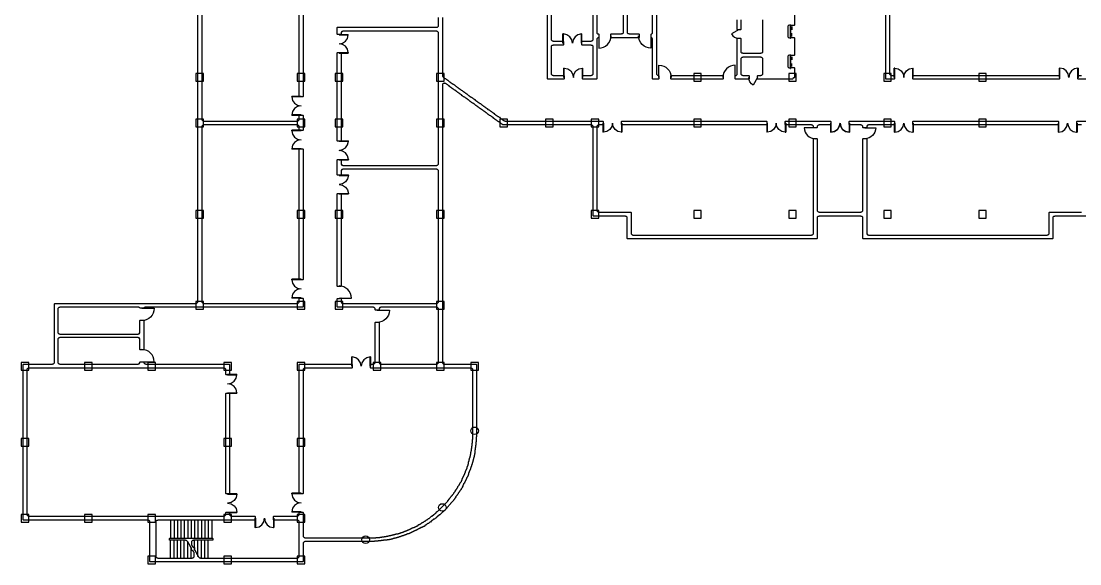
# Model space of a CAD drawing. Header units: metres. Extents: x 17250 to 146550, y 15000 to 99000.
# Drawn here: x 17250 to 100833, y 15000 to 57841 of the extents above; entities that cross this region are included whole.
import ezdxf

# ---------------------------------------------------------------- set-up
doc = ezdxf.new("R2010")
doc.units = ezdxf.units.M
for name, color, linetype in [('COL', 5, 'Continuous'), ('DOOR', 30, 'Continuous'), ('STAIR', 7, 'Continuous'), ('WALL', 8, 'Continuous')]:
    doc.layers.add(name, color=color, linetype=linetype)

msp = doc.modelspace()

# ---------------------------------------------------------------- linework, layer by layer
at = {"layer": 'COL'}
for points in [[(31050, 53100), (31650, 53100), (31650, 53700), (31050, 53700), (31050, 53100)], [(39050, 53100), (39650, 53100), (39650, 53700), (39050, 53700), (39050, 53100)], [(42050, 53100), (42650, 53100), (42650, 53700), (42050, 53700), (42050, 53100)], [(50050, 53100), (50650, 53100), (50650, 53700), (50050, 53700), (50050, 53100)], [(70350, 53100), (70950, 53100), (70950, 53700), (70350, 53700), (70350, 53100)], [(77850, 53100), (78450, 53100), (78450, 53700), (77850, 53700), (77850, 53100)], [(85950, 53100), (85950, 53700), (85350, 53700), (85350, 53100), (85950, 53100)], [(93450, 53100), (93450, 53700), (92850, 53700), (92850, 53100), (93450, 53100)], [(31050, 49500), (31650, 49500), (31650, 50100), (31050, 50100), (31050, 49500)], [(39050, 49500), (39650, 49500), (39650, 50100), (39050, 50100), (39050, 49500)], [(42050, 49500), (42650, 49500), (42650, 50100), (42050, 50100), (42050, 49500)], [(50050, 49500), (50650, 49500), (50650, 50100), (50050, 50100), (50050, 49500)], [(55050, 49500), (55650, 49500), (55650, 50100), (55050, 50100), (55050, 49500)], [(58650, 49502), (59250, 49502), (59250, 50102), (58650, 50102), (58650, 49502)], [(62250, 49500), (62850, 49500), (62850, 50100), (62250, 50100), (62250, 49500)], [(70350, 49500), (70950, 49500), (70950, 50100), (70350, 50100), (70350, 49500)], [(77850, 49500), (78450, 49500), (78450, 50100), (77850, 50100), (77850, 49500)], [(85950, 49500), (85950, 50100), (85350, 50100), (85350, 49500), (85950, 49500)], [(93450, 49500), (93450, 50100), (92850, 50100), (92850, 49500), (93450, 49500)], [(31050, 42300), (31650, 42300), (31650, 42900), (31050, 42900), (31050, 42300)], [(39050, 42300), (39650, 42300), (39650, 42900), (39050, 42900), (39050, 42300)], [(42050, 42300), (42650, 42300), (42650, 42900), (42050, 42900), (42050, 42300)], [(50050, 42300), (50650, 42300), (50650, 42900), (50050, 42900), (50050, 42300)], [(62250, 42300), (62850, 42300), (62850, 42900), (62250, 42900), (62250, 42300)], [(70350, 42300), (70950, 42300), (70950, 42900), (70350, 42900), (70350, 42300)], [(77850, 42300), (78450, 42300), (78450, 42900), (77850, 42900), (77850, 42300)], [(85950, 42300), (85950, 42900), (85350, 42900), (85350, 42300), (85950, 42300)], [(93450, 42300), (93450, 42900), (92850, 42900), (92850, 42300), (93450, 42300)], [(31050, 35100), (31650, 35100), (31650, 35700), (31050, 35700), (31050, 35100)], [(39050, 35100), (39650, 35100), (39650, 35700), (39050, 35700), (39050, 35100)], [(42050, 35100), (42650, 35100), (42650, 35700), (42050, 35700), (42050, 35100)], [(50050, 35100), (50650, 35100), (50650, 35700), (50050, 35700), (50050, 35100)], [(17250, 30300), (17850, 30300), (17850, 30900), (17250, 30900), (17250, 30300)], [(22250, 30300), (22850, 30300), (22850, 30900), (22250, 30900), (22250, 30300)], [(27250, 30300), (27850, 30300), (27850, 30900), (27250, 30900), (27250, 30300)], [(33250, 30300), (33850, 30300), (33850, 30900), (33250, 30900), (33250, 30300)], [(39050, 30300), (39650, 30300), (39650, 30900), (39050, 30900), (39050, 30300)], [(45050, 30300), (45650, 30300), (45650, 30900), (45050, 30900), (45050, 30300)], [(50050, 30300), (50650, 30300), (50650, 30900), (50050, 30900), (50050, 30300)], [(52750, 30300), (53350, 30300), (53350, 30900), (52750, 30900), (52750, 30300)], [(53350, 25500), (53326, 25383), (53262, 25288), (53167, 25224), (53050, 25200), (52933, 25224), (52838, 25288), (52774, 25383), (52750, 25500), (52774, 25617), (52838, 25712), (52933, 25776), (53050, 25800), (53167, 25776), (53262, 25712), (53326, 25617), (53350, 25500)], [(17250, 24300), (17850, 24300), (17850, 24900), (17250, 24900), (17250, 24300)], [(33250, 24300), (33850, 24300), (33850, 24900), (33250, 24900), (33250, 24300)], [(39050, 24300), (39650, 24300), (39650, 24900), (39050, 24900), (39050, 24300)], [(50801, 19449), (50778, 19332), (50713, 19237), (50618, 19172), (50501, 19149), (50385, 19172), (50289, 19237), (50225, 19332), (50201, 19449), (50225, 19565), (50289, 19661), (50385, 19725), (50501, 19749), (50618, 19725), (50713, 19661), (50778, 19565), (50801, 19449)], [(17250, 18300), (17850, 18300), (17850, 18900), (17250, 18900), (17250, 18300)], [(22250, 18300), (22850, 18300), (22850, 18900), (22250, 18900), (22250, 18300)], [(27250, 18300), (27850, 18300), (27850, 18900), (27250, 18900), (27250, 18300)], [(33250, 18300), (33850, 18300), (33850, 18900), (33250, 18900), (33250, 18300)], [(39050, 18300), (39650, 18300), (39650, 18900), (39050, 18900), (39050, 18300)], [(44750, 16900), (44726, 16783), (44662, 16688), (44567, 16624), (44450, 16600), (44333, 16624), (44238, 16688), (44174, 16783), (44150, 16900), (44174, 17017), (44238, 17112), (44333, 17176), (44450, 17200), (44567, 17176), (44662, 17112), (44726, 17017), (44750, 16900)], [(27250, 15000), (27850, 15000), (27850, 15600), (27250, 15600), (27250, 15000)], [(33250, 15000), (33850, 15000), (33850, 15600), (33250, 15600), (33250, 15000)], [(39050, 15000), (39650, 15000), (39650, 15600), (39050, 15600), (39050, 15000)]]:
    msp.add_lwpolyline(points, close=True, dxfattribs=at)
at = {"layer": 'DOOR'}
for points in [[(73930, 57187), (73324, 56837)], [(73324, 56837), (73436, 56690), (73580, 56580), (73747, 56511), (73930, 56487)], [(77992, 57556), (78027, 57556)], [(77992, 57022), (77992, 57556)], [(78027, 57022), (77992, 57022)], [(77992, 56489), (77992, 57022)], [(78027, 57022), (78027, 57556)], [(78027, 56489), (78027, 57022)], [(78085, 57408), (78085, 57162)], [(78085, 57408), (78099, 57322)], [(78099, 57322), (78085, 57322)], [(78085, 56637), (78085, 56883)], [(42350, 56796), (43068, 56796)], [(42350, 56796), (42350, 56759)], [(42350, 56759), (43068, 56759)], [(42350, 56060), (42625, 56114), (42851, 56263), (43006, 56486), (43068, 56759)], [(43068, 55360), (43006, 55633), (42851, 55856), (42625, 56005), (42350, 56060)], [(43068, 56759), (43068, 56796)], [(60024, 56100), (60024, 56831)], [(60062, 56831), (60024, 56831)], [(60024, 56100), (60062, 56100)], [(60062, 56100), (60062, 56831)], [(60774, 56100), (60719, 56380), (60567, 56610), (60340, 56768), (60062, 56831)], [(61487, 56831), (61208, 56768), (60982, 56610), (60830, 56380), (60774, 56100)], [(61487, 56100), (61487, 56831)], [(61487, 56831), (61524, 56831)], [(61524, 56100), (61487, 56100)], [(61524, 56100), (61524, 56831)], [(62855, 56686), (62855, 55716)], [(62855, 55716), (63050, 55735), (63232, 55792), (63397, 55881), (63540, 56000), (63659, 56143), (63748, 56308), (63805, 56490), (63825, 56686)], [(66971, 55716), (66775, 55735), (66593, 55792), (66428, 55881), (66285, 56000), (66166, 56143), (66077, 56308), (66020, 56490), (66001, 56686)], [(66971, 56686), (66971, 55716)], [(77992, 56489), (78027, 56489)], [(78099, 56723), (78085, 56723)], [(78085, 56637), (78099, 56723)], [(42350, 55360), (43068, 55360)], [(42350, 55323), (42350, 55360)], [(42350, 55323), (43068, 55323)], [(43068, 55360), (43068, 55323)], [(77992, 55178), (78027, 55178)], [(77992, 54645), (77992, 55178)], [(78027, 54645), (78027, 55178)], [(67600, 53400), (67600, 54370)], [(67600, 54370), (67795, 54350), (67977, 54294), (68142, 54204), (68286, 54086), (68404, 53942), (68494, 53778), (68550, 53595), (68570, 53400)], [(73629, 54370), (73433, 54350), (73251, 54294), (73086, 54204), (72943, 54086), (72824, 53942), (72735, 53778), (72678, 53595), (72659, 53400)], [(73629, 53400), (73629, 54370)], [(78027, 54645), (77992, 54645)], [(77992, 54112), (77992, 54645)], [(78027, 54112), (78027, 54645)], [(78085, 55030), (78085, 54785)], [(78085, 55030), (78099, 54945)], [(78099, 54945), (78085, 54945)], [(78085, 54260), (78085, 54506)], [(78099, 54345), (78085, 54345)], [(78085, 54260), (78099, 54345)], [(60096, 53400), (60096, 54131)], [(60133, 54131), (60096, 54131)], [(60133, 54131), (60412, 54068), (60638, 53910), (60790, 53680), (60846, 53400)], [(60133, 53400), (60133, 54131)], [(60846, 53400), (60901, 53680), (61053, 53910), (61280, 54068), (61558, 54131)], [(61558, 53400), (61558, 54131)], [(61558, 54131), (61596, 54131)], [(61596, 53400), (61596, 54131)], [(77992, 54112), (78027, 54112)], [(86184, 53400), (86184, 54131)], [(86221, 54131), (86184, 54131)], [(86221, 54131), (86500, 54068), (86726, 53910), (86878, 53680), (86934, 53400)], [(86221, 53400), (86221, 54131)], [(86934, 53400), (86989, 53680), (87141, 53910), (87368, 54068), (87646, 54131)], [(87646, 53400), (87646, 54131)], [(87646, 54131), (87684, 54131)], [(87684, 53400), (87684, 54131)], [(99216, 53400), (99216, 54131)], [(99254, 54131), (99216, 54131)], [(99254, 53400), (99254, 54131)], [(99966, 53400), (99911, 53680), (99759, 53910), (99532, 54068), (99254, 54131)], [(100679, 54131), (100400, 54068), (100174, 53910), (100022, 53680), (99966, 53400)], [(100679, 53400), (100679, 54131)], [(100679, 54131), (100716, 54131)], [(100716, 53400), (100716, 54131)], [(60096, 53400), (60133, 53400)], [(61596, 53400), (61558, 53400)], [(75045, 52794), (74899, 52906), (74789, 53050), (74719, 53217), (74695, 53400)], [(75395, 53400), (75045, 52794)], [(86184, 53400), (86221, 53400)], [(87684, 53400), (87646, 53400)], [(99216, 53400), (99254, 53400)], [(100716, 53400), (100679, 53400)], [(39350, 51902), (38619, 51902)], [(38619, 51864), (38619, 51902)], [(38619, 51864), (38682, 51586), (38840, 51359), (39070, 51207), (39350, 51152)], [(39350, 51864), (38619, 51864)], [(39350, 51902), (39350, 51864)], [(39350, 51152), (39070, 51096), (38840, 50944), (38682, 50718), (38619, 50439)], [(39350, 50439), (38619, 50439)], [(38619, 50439), (38619, 50402)], [(39350, 50402), (38619, 50402)], [(39350, 50402), (39350, 50439)], [(63180, 49800), (63180, 49069)], [(63180, 49800), (63218, 49800)], [(63218, 49800), (63218, 49069)], [(63930, 49800), (63874, 49520), (63722, 49290), (63496, 49132), (63218, 49069)], [(64643, 49069), (64364, 49132), (64138, 49290), (63986, 49520), (63930, 49800)], [(64643, 49800), (64643, 49069)], [(64680, 49800), (64643, 49800)], [(64680, 49800), (64680, 49069)], [(76116, 49800), (76116, 49069)], [(76116, 49800), (76154, 49800)], [(76154, 49800), (76154, 49069)], [(76866, 49800), (76811, 49520), (76659, 49290), (76432, 49132), (76154, 49069)], [(77579, 49069), (77300, 49132), (77074, 49290), (76922, 49520), (76866, 49800)], [(77579, 49800), (77579, 49069)], [(77616, 49800), (77579, 49800)], [(77616, 49800), (77616, 49069)], [(79950, 49430), (79077, 49430)], [(79077, 49430), (79095, 49254), (79146, 49090), (79226, 48942), (79333, 48813), (79462, 48706), (79610, 48626), (79774, 48575), (79950, 48557)], [(81150, 49800), (81150, 49069)], [(81150, 49800), (81187, 49800)], [(81150, 49800), (81150, 49069)], [(81150, 49800), (81187, 49800)], [(81150, 49800), (81150, 49069)], [(81150, 49800), (81187, 49800)], [(81150, 49800), (81150, 49069)], [(81150, 49800), (81187, 49800)], [(81187, 49069), (81466, 49132), (81692, 49290), (81844, 49520), (81900, 49800)], [(81187, 49800), (81187, 49069)], [(81187, 49800), (81187, 49069)], [(81900, 49800), (81844, 49520), (81692, 49290), (81466, 49132), (81187, 49069)], [(81187, 49800), (81187, 49069)], [(81900, 49800), (81844, 49520), (81692, 49290), (81466, 49132), (81187, 49069)], [(81187, 49069), (81466, 49132), (81692, 49290), (81844, 49520), (81900, 49800)], [(81187, 49800), (81187, 49069)], [(81900, 49800), (81956, 49520), (82108, 49290), (82334, 49132), (82612, 49069)], [(82612, 49069), (82334, 49132), (82108, 49290), (81956, 49520), (81900, 49800)], [(82612, 49069), (82334, 49132), (82108, 49290), (81956, 49520), (81900, 49800)], [(81900, 49800), (81956, 49520), (82108, 49290), (82334, 49132), (82612, 49069)], [(82612, 49800), (82612, 49069)], [(82650, 49800), (82612, 49800)], [(82612, 49800), (82612, 49069)], [(82650, 49800), (82612, 49800)], [(82612, 49800), (82612, 49069)], [(82650, 49800), (82612, 49800)], [(82612, 49800), (82612, 49069)], [(82650, 49800), (82612, 49800)], [(82650, 49800), (82650, 49069)], [(82650, 49800), (82650, 49069)], [(82650, 49800), (82650, 49069)], [(82650, 49800), (82650, 49069)], [(83850, 49430), (84723, 49430)], [(84723, 49430), (84705, 49254), (84654, 49090), (84574, 48942), (84467, 48813), (84338, 48706), (84190, 48626), (84026, 48575), (83850, 48557)], [(86184, 49800), (86184, 49069)], [(86184, 49800), (86221, 49800)], [(86221, 49069), (86500, 49132), (86726, 49290), (86878, 49520), (86934, 49800)], [(86221, 49800), (86221, 49069)], [(86934, 49800), (86989, 49520), (87141, 49290), (87368, 49132), (87646, 49069)], [(87646, 49800), (87646, 49069)], [(87684, 49800), (87646, 49800)], [(87684, 49800), (87684, 49069)], [(99120, 49800), (99120, 49069)], [(99120, 49800), (99157, 49800)], [(99157, 49069), (99436, 49132), (99662, 49290), (99814, 49520), (99870, 49800)], [(99157, 49800), (99157, 49069)], [(99870, 49800), (99926, 49520), (100078, 49290), (100304, 49132), (100582, 49069)], [(100582, 49800), (100582, 49069)], [(100620, 49800), (100582, 49800)], [(100620, 49800), (100620, 49069)], [(39350, 49230), (38619, 49230)], [(38619, 49192), (38619, 49230)], [(38619, 49192), (38682, 48913), (38840, 48687), (39070, 48535), (39350, 48480)], [(39350, 49192), (38619, 49192)], [(39350, 48480), (39070, 48424), (38840, 48272), (38682, 48046), (38619, 47767)], [(39350, 49230), (39350, 49192)], [(63218, 49069), (63180, 49069)], [(64643, 49069), (64680, 49069)], [(76154, 49069), (76116, 49069)], [(77579, 49069), (77616, 49069)], [(81187, 49069), (81150, 49069)], [(81187, 49069), (81150, 49069)], [(81187, 49069), (81150, 49069)], [(81187, 49069), (81150, 49069)], [(82612, 49069), (82650, 49069)], [(82612, 49069), (82650, 49069)], [(82612, 49069), (82650, 49069)], [(82612, 49069), (82650, 49069)], [(86221, 49069), (86184, 49069)], [(87646, 49069), (87684, 49069)], [(99157, 49069), (99120, 49069)], [(100582, 49069), (100620, 49069)], [(39350, 47767), (38619, 47767)], [(38619, 47767), (38619, 47730)], [(39350, 47730), (38619, 47730)], [(39350, 47730), (39350, 47767)], [(42350, 48394), (43081, 48394)], [(42350, 48394), (42350, 48356)], [(42350, 48356), (43081, 48356)], [(42350, 47644), (42630, 47699), (42860, 47851), (43018, 48078), (43081, 48356)], [(43081, 46931), (43018, 47210), (42860, 47436), (42630, 47588), (42350, 47644)], [(43081, 48356), (43081, 48394)], [(42350, 46931), (43081, 46931)], [(42350, 46894), (42350, 46931)], [(42350, 46894), (43081, 46894)], [(43081, 46931), (43081, 46894)], [(42350, 45706), (43081, 45706)], [(42350, 45706), (42350, 45669)], [(43081, 45669), (43018, 45390), (42860, 45164), (42630, 45012), (42350, 44956)], [(42350, 45669), (43081, 45669)], [(43081, 45669), (43081, 45706)], [(42350, 44956), (42630, 44901), (42860, 44749), (43018, 44522), (43081, 44244)], [(42350, 44244), (43081, 44244)], [(42350, 44206), (42350, 44244)], [(42350, 44206), (43081, 44206)], [(43081, 44244), (43081, 44206)], [(39350, 37465), (38619, 37465)], [(38619, 37428), (38619, 37465)], [(38619, 37428), (38682, 37149), (38840, 36923), (39070, 36771), (39350, 36715)], [(39350, 37428), (38619, 37428)], [(39350, 37465), (39350, 37428)], [(43320, 35970), (43300, 36166), (43244, 36348), (43154, 36513), (43036, 36656), (42892, 36775), (42728, 36864), (42545, 36921), (42350, 36940)], [(39350, 36715), (39070, 36660), (38840, 36508), (38682, 36281), (38619, 36003)], [(39350, 36003), (38619, 36003)], [(38619, 36003), (38619, 35965)], [(39350, 35965), (38619, 35965)], [(39350, 35965), (39350, 36003)], [(42350, 35970), (43320, 35970)], [(26785, 35172), (27755, 35172)], [(27755, 35172), (27736, 34977), (27679, 34795), (27590, 34630), (27471, 34486), (27328, 34368), (27163, 34278), (26981, 34222), (26785, 34202)], [(45350, 35017), (46320, 35017)], [(46320, 35017), (46300, 34822), (46244, 34640), (46154, 34475), (46036, 34331), (45892, 34213), (45728, 34124), (45545, 34067), (45350, 34047)], [(27755, 30951), (27736, 31147), (27679, 31329), (27590, 31494), (27471, 31637), (27328, 31756), (27163, 31845), (26981, 31902), (26785, 31921)], [(26785, 30951), (27755, 30951)], [(43349, 30600), (43349, 31331)], [(43387, 31331), (43349, 31331)], [(43387, 30600), (43387, 31331)], [(44099, 30600), (44044, 30880), (43892, 31110), (43665, 31268), (43387, 31331)], [(44812, 31331), (44533, 31268), (44307, 31110), (44155, 30880), (44099, 30600)], [(44812, 30600), (44812, 31331)], [(44812, 31331), (44849, 31331)], [(44849, 30600), (44849, 31331)], [(43349, 30600), (43387, 30600)], [(44849, 30600), (44812, 30600)], [(33550, 29961), (34281, 29961)], [(33550, 29961), (33550, 29923)], [(33550, 29923), (34281, 29923)], [(33550, 29211), (33830, 29267), (34060, 29419), (34218, 29645), (34281, 29923)], [(34281, 29923), (34281, 29961)], [(34281, 28498), (34218, 28777), (34060, 29003), (33830, 29155), (33550, 29211)], [(33550, 28498), (34281, 28498)], [(33550, 28461), (33550, 28498)], [(33550, 28461), (34281, 28461)], [(34281, 28498), (34281, 28461)], [(33550, 20543), (34281, 20543)], [(33550, 20543), (33550, 20506)], [(34281, 20506), (34218, 20227), (34060, 20001), (33830, 19849), (33550, 19793)], [(33550, 20506), (34281, 20506)], [(34281, 20506), (34281, 20543)], [(39350, 20566), (38619, 20566)], [(38619, 20529), (38619, 20566)], [(38619, 20529), (38682, 20250), (38840, 20024), (39070, 19872), (39350, 19816)], [(39350, 20529), (38619, 20529)], [(39350, 20566), (39350, 20529)], [(33550, 19793), (33830, 19738), (34060, 19586), (34218, 19359), (34281, 19081)], [(39350, 19816), (39070, 19761), (38840, 19609), (38682, 19382), (38619, 19104)], [(33550, 19081), (34281, 19081)], [(33550, 19043), (33550, 19081)], [(33550, 19043), (34281, 19043)], [(34281, 19081), (34281, 19043)], [(35711, 18600), (35711, 17869)], [(35711, 18600), (35748, 18600)], [(35748, 17869), (36027, 17932), (36253, 18090), (36405, 18320), (36461, 18600)], [(35748, 18600), (35748, 17869)], [(36461, 18600), (36516, 18320), (36668, 18090), (36894, 17932), (37173, 17869)], [(37173, 18600), (37173, 17869)], [(37211, 18600), (37173, 18600)], [(37211, 18600), (37211, 17869)], [(39350, 19104), (38619, 19104)], [(38619, 19104), (38619, 19066)], [(39350, 19066), (38619, 19066)], [(39350, 19066), (39350, 19104)], [(35748, 17869), (35711, 17869)], [(37173, 17869), (37211, 17869)]]:
    msp.add_lwpolyline(points, dxfattribs=at)
at = {"layer": 'STAIR'}
for p, q in [((29050, 18480), (29050, 17010)), ((29320, 18480), (29320, 17010)), ((29590, 18480), (29590, 17010)), ((29860, 18480), (29860, 17010)), ((30130, 18480), (30130, 17010)), ((30400, 18480), (30400, 17010)), ((30670, 18480), (30670, 17010)), ((30940, 18480), (30940, 17010)), ((31210, 18480), (31210, 17010)), ((31480, 18480), (31480, 17010)), ((31750, 18480), (31750, 17010)), ((32020, 18480), (32020, 17010)), ((32290, 18480), (32290, 17010)), ((29050, 15420), (29050, 16890)), ((29320, 15420), (29320, 16890)), ((29590, 15420), (29590, 16890)), ((29860, 15420), (29860, 16890)), ((30130, 15420), (30130, 16890)), ((30400, 15420), (30400, 16786)), ((30940, 16051), (30940, 16890)), ((31210, 15584), (31210, 16890)), ((31480, 15420), (31480, 16890)), ((31750, 15420), (31750, 16890)), ((32020, 15420), (32020, 16890)), ((30670, 15420), (30670, 16319))]:
    msp.add_line(p, q, dxfattribs=at)
at = {"layer": 'WALL'}
for points in [[(101380, 42455), (98855, 42455), (98830, 42430), (98780, 42430), (98705, 42355), (98705, 40680), (98680, 40655), (83730, 40655), (83705, 40680), (83705, 42355), (83630, 42430), (83580, 42430), (83555, 42455), (80255, 42455), (80230, 42430), (80180, 42430), (80105, 42355), (80105, 40680), (80080, 40655), (65130, 40655), (65105, 40680), (65105, 42355), (65030, 42430), (64980, 42430), (64955, 42455), (62430, 42455), (62405, 42480), (62405, 49555), (62330, 49630), (62280, 49630), (62255, 49655), (55280, 49655), (55230, 49705), (55205, 49705), (55130, 49780), (55105, 49780), (55055, 49830), (55030, 49830), (54955, 49905), (54930, 49905), (54880, 49955), (54855, 49955), (54780, 50030), (54755, 50030), (54705, 50080), (54680, 50080), (54605, 50155), (54580, 50155), (54505, 50230), (54480, 50230), (54430, 50280), (54405, 50280), (54330, 50355), (54305, 50355), (54255, 50405), (54230, 50405), (54155, 50480), (54130, 50480), (54080, 50530), (54055, 50530), (53980, 50605), (53955, 50605), (53880, 50680), (53855, 50680), (53805, 50730), (53780, 50730), (53705, 50805), (53680, 50805), (53630, 50855), (53605, 50855), (53530, 50930), (53505, 50930), (53455, 50980), (53430, 50980), (53355, 51055), (53330, 51055), (53255, 51130), (53230, 51130), (53180, 51180), (53155, 51180), (53080, 51255), (53055, 51255), (53005, 51305), (52980, 51305), (52905, 51380), (52880, 51380), (52830, 51430), (52805, 51430), (52730, 51505), (52705, 51505), (52630, 51580), (52605, 51580), (52555, 51630), (52530, 51630), (52455, 51705), (52430, 51705), (52380, 51755), (52355, 51755), (52280, 51830), (52255, 51830), (52205, 51880), (52180, 51880), (52105, 51955), (52080, 51955), (52005, 52030), (51980, 52030), (51930, 52080), (51905, 52080), (51830, 52155), (51805, 52155), (51755, 52205), (51730, 52205), (51655, 52280), (51630, 52280), (51580, 52330), (51555, 52330), (51480, 52405), (51455, 52405), (51380, 52480), (51355, 52480), (51305, 52530), (51280, 52530), (51205, 52605), (51180, 52605), (51130, 52655), (51105, 52655), (51030, 52730), (51005, 52730), (50930, 52805), (50905, 52805), (50855, 52855), (50830, 52855), (50755, 52930), (50705, 52930), (50680, 52955), (50655, 52955), (50630, 52930), (50580, 52930), (50505, 52855), (50505, 30855), (50580, 30780), (50630, 30780), (50655, 30755), (53180, 30755), (53205, 30730), (53205, 25030), (53180, 25005), (53180, 24630), (53155, 24605), (53155, 24355), (53130, 24330), (53130, 24180), (53105, 24155), (53105, 24005), (53080, 23980), (53080, 23855), (53055, 23830), (53055, 23705), (53030, 23680), (53030, 23580), (53005, 23555), (53005, 23455), (52980, 23430), (52980, 23355), (52955, 23330), (52955, 23255), (52930, 23230), (52930, 23155), (52905, 23130), (52905, 23055), (52880, 23030), (52880, 22980), (52855, 22955), (52855, 22880), (52830, 22855), (52830, 22805), (52805, 22780), (52805, 22705), (52780, 22680), (52780, 22655), (52755, 22630), (52755, 22580), (52730, 22555), (52730, 22480), (52705, 22455), (52705, 22430), (52680, 22405), (52680, 22355), (52655, 22330), (52655, 22305), (52630, 22280), (52630, 22230), (52605, 22205), (52605, 22180), (52580, 22155), (52580, 22105), (52555, 22080), (52555, 22055), (52530, 22030), (52530, 21980), (52505, 21955), (52505, 21930), (52480, 21905), (52480, 21880), (52455, 21855), (52455, 21830), (52430, 21805), (52430, 21780), (52405, 21755), (52405, 21705), (52380, 21680), (52380, 21655), (52355, 21630), (52355, 21605), (52330, 21580), (52330, 21555), (52305, 21530), (52305, 21505), (52280, 21480), (52280, 21455), (52255, 21430), (52255, 21380), (52180, 21305), (52180, 21255), (52155, 21230), (52155, 21205), (52130, 21180), (52130, 21130), (52055, 21055), (52055, 21005), (51980, 20930), (51980, 20880), (51930, 20830), (51930, 20805), (51880, 20755), (51880, 20730), (51830, 20680), (51830, 20655), (51755, 20580), (51755, 20530), (51680, 20455), (51680, 20430), (51630, 20380), (51630, 20355), (51580, 20305), (51580, 20280), (51505, 20205), (51505, 20180), (51455, 20130), (51455, 20105), (51380, 20030), (51380, 20005), (51255, 19880), (51255, 19855), (51155, 19755), (51155, 19730), (50855, 19430), (50855, 19405), (50555, 19105), (50530, 19105), (50305, 18880), (50280, 18880), (50080, 18680), (50055, 18680), (49980, 18605), (49955, 18605), (49880, 18530), (49830, 18530), (49655, 18355), (49630, 18355), (49555, 18280), (49505, 18280), (49405, 18180), (49355, 18180), (49330, 18155), (49305, 18155), (49205, 18055), (49155, 18055), (49055, 17955), (49005, 17955), (48980, 17930), (48955, 17930), (48930, 17905), (48905, 17905), (48880, 17880), (48830, 17880), (48730, 17780), (48680, 17780), (48655, 17755), (48630, 17755), (48605, 17730), (48580, 17730), (48555, 17705), (48530, 17705), (48505, 17680), (48480, 17680), (48455, 17655), (48430, 17655), (48405, 17630), (48355, 17630), (48330, 17605), (48305, 17605), (48280, 17580), (48255, 17580), (48230, 17555), (48205, 17555), (48180, 17530), (48155, 17530), (48130, 17505), (48105, 17505), (48080, 17480), (48030, 17480), (48005, 17455), (47980, 17455), (47955, 17430), (47930, 17430), (47905, 17405), (47880, 17405), (47855, 17380), (47830, 17380), (47805, 17355), (47755, 17355), (47730, 17330), (47705, 17330), (47680, 17305), (47655, 17305), (47630, 17280), (47555, 17280), (47530, 17255), (47480, 17255), (47455, 17230), (47430, 17230), (47405, 17205), (47330, 17205), (47305, 17180), (47255, 17180), (47230, 17155), (47205, 17155), (47180, 17130), (47105, 17130), (47080, 17105), (47030, 17105), (47005, 17080), (46930, 17080), (46905, 17055), (46855, 17055), (46830, 17030), (46730, 17030), (46705, 17005), (46630, 17005), (46605, 16980), (46555, 16980), (46530, 16955), (46455, 16955), (46430, 16930), (46330, 16930), (46305, 16905), (46155, 16905), (46130, 16880), (46030, 16880), (46005, 16855), (45855, 16855), (45830, 16830), (45680, 16830), (45655, 16805), (45430, 16805), (45405, 16780), (45155, 16780), (45130, 16755), (39655, 16755), (39630, 16730), (39580, 16730), (39505, 16655), (39505, 15180), (39480, 15155), (27430, 15155), (27405, 15180), (27405, 18355), (27330, 18430), (27280, 18430), (27255, 18455), (17430, 18455), (17405, 18480), (17405, 30730), (17430, 30755), (19730, 30755), (19755, 30780), (19805, 30780), (19880, 30855), (19880, 35530), (19905, 35555), (31055, 35555), (31080, 35580), (31130, 35580), (31205, 35655), (31205, 78355)], [(31505, 63955), (31505, 50055), (31580, 49980), (31630, 49980), (31655, 49955), (39055, 49955), (39080, 49980), (39130, 49980), (39205, 50055), (39205, 50405), (39230, 50430), (39480, 50430), (39505, 50405), (39505, 49230), (39480, 49205), (39230, 49205), (39205, 49230), (39205, 49555), (39130, 49630), (39080, 49630), (39055, 49655), (31655, 49655), (31630, 49630), (31580, 49630), (31505, 49555), (31505, 35655), (31580, 35580), (31630, 35580), (31655, 35555), (39055, 35555), (39080, 35580), (39130, 35580), (39205, 35655), (39205, 35955), (39230, 35980), (39480, 35980), (39505, 35955), (39505, 35280), (39480, 35255), (27030, 35255), (27005, 35230), (26955, 35230), (26905, 35180), (26655, 35180), (26605, 35230), (26555, 35230), (26530, 35255), (20305, 35255), (20280, 35230), (20230, 35230), (20155, 35155), (20155, 33230), (20230, 33155), (20280, 33155), (20305, 33130), (26480, 33130), (26505, 33155), (26555, 33155), (26630, 33230), (26630, 34205), (26655, 34230), (26905, 34230), (26930, 34205), (26930, 31930), (26905, 31905), (26655, 31905), (26630, 31930), (26630, 32755), (26555, 32830), (26505, 32830), (26480, 32855), (20305, 32855), (20280, 32830), (20230, 32830), (20155, 32755), (20155, 30855), (20230, 30780), (20280, 30780), (20305, 30755), (26480, 30755), (26505, 30780), (26555, 30780), (26630, 30855), (26630, 30930), (26655, 30955), (26905, 30955), (26930, 30930), (26930, 30855), (27005, 30780), (27055, 30780), (27080, 30755), (33680, 30755), (33705, 30730), (33705, 29955), (33680, 29930), (33430, 29930), (33405, 29955), (33405, 30355), (33330, 30430), (33280, 30430), (33255, 30455), (17855, 30455), (17830, 30430), (17780, 30430), (17705, 30355), (17705, 18855), (17780, 18780), (17830, 18780), (17855, 18755), (33255, 18755), (33280, 18780), (33330, 18780), (33405, 18855), (33405, 19055), (33430, 19080), (33680, 19080), (33705, 19055), (33705, 18855), (33780, 18780), (33830, 18780), (33855, 18755), (35705, 18755), (35730, 18730), (35730, 18480), (35705, 18455), (28030, 18455), (28005, 18430), (27955, 18430), (27880, 18355), (27880, 15555), (27955, 15480), (28005, 15480), (28030, 15455), (30755, 15455), (30780, 15480), (30830, 15480), (30905, 15555), (30905, 15905), (30855, 15955), (30855, 15980), (30780, 16055), (30730, 16055), (30705, 16080), (30705, 16230), (30655, 16280), (30655, 16305), (30630, 16330), (30630, 16355), (30580, 16405), (30580, 16430), (30555, 16455), (30555, 16480), (30530, 16505), (30530, 16530), (30480, 16580), (30480, 16605), (30455, 16630), (30455, 16655), (30405, 16705), (30405, 16730), (30305, 16830), (30255, 16830), (30230, 16855), (28980, 16855), (28955, 16880), (28955, 17005), (28980, 17030), (32355, 17030), (32380, 17005), (32380, 16880), (32355, 16855), (30855, 16855), (30830, 16830), (30780, 16830), (30705, 16755), (30705, 16505), (30730, 16480), (30730, 16455), (30755, 16430), (30755, 16405), (30855, 16305), (30905, 16305), (30930, 16280), (30930, 16105), (30980, 16055), (30980, 16030), (31005, 16005), (31005, 15980), (31030, 15955), (31030, 15930), (31080, 15880), (31080, 15855), (31105, 15830), (31105, 15805), (31130, 15780), (31130, 15755), (31180, 15705), (31180, 15680), (31205, 15655), (31205, 15630), (31230, 15605), (31230, 15580), (31330, 15480), (31380, 15480), (31405, 15455), (39055, 15455), (39080, 15480), (39130, 15480), (39205, 15555), (39205, 18355), (39130, 18430), (39080, 18430), (39055, 18455), (37205, 18455), (37180, 18480), (37180, 18730), (37205, 18755), (39055, 18755), (39080, 18780), (39130, 18780), (39205, 18855), (39205, 19055), (39230, 19080), (39480, 19080), (39505, 19055), (39505, 17155), (39580, 17080), (39630, 17080), (39655, 17055), (45255, 17055), (45280, 17080), (45555, 17080), (45580, 17105), (45730, 17105), (45755, 17130), (45905, 17130), (45930, 17155), (46080, 17155), (46105, 17180), (46205, 17180), (46230, 17205), (46305, 17205), (46330, 17230), (46430, 17230), (46455, 17255), (46530, 17255), (46555, 17280), (46655, 17280), (46680, 17305), (46755, 17305), (46780, 17330), (46830, 17330), (46855, 17355), (46930, 17355), (46955, 17380), (47005, 17380), (47030, 17405), (47105, 17405), (47130, 17430), (47180, 17430), (47205, 17455), (47230, 17455), (47255, 17480), (47330, 17480), (47355, 17505), (47405, 17505), (47430, 17530), (47455, 17530), (47480, 17555), (47505, 17555), (47530, 17580), (47605, 17580), (47630, 17605), (47680, 17605), (47705, 17630), (47730, 17630), (47755, 17655), (47780, 17655), (47805, 17680), (47855, 17680), (47880, 17705), (47905, 17705), (47930, 17730), (47955, 17730), (47980, 17755), (48005, 17755), (48030, 17780), (48055, 17780), (48080, 17805), (48105, 17805), (48130, 17830), (48180, 17830), (48205, 17855), (48230, 17855), (48255, 17880), (48280, 17880), (48305, 17905), (48330, 17905), (48355, 17930), (48380, 17930), (48405, 17955), (48430, 17955), (48455, 17980), (48480, 17980), (48505, 18005), (48555, 18005), (48655, 18105), (48705, 18105), (48730, 18130), (48755, 18130), (48780, 18155), (48805, 18155), (48905, 18255), (48955, 18255), (48980, 18280), (49005, 18280), (49105, 18380), (49155, 18380), (49255, 18480), (49305, 18480), (49405, 18580), (49455, 18580), (49555, 18680), (49580, 18680), (49655, 18755), (49680, 18755), (49830, 18905), (49855, 18905), (49930, 18980), (49955, 18980), (50105, 19130), (50130, 19130), (50855, 19855), (50855, 19880), (50930, 19955), (50930, 19980), (51080, 20130), (51080, 20155), (51155, 20230), (51155, 20255), (51230, 20330), (51230, 20355), (51305, 20430), (51305, 20455), (51405, 20555), (51405, 20605), (51505, 20705), (51505, 20730), (51605, 20830), (51605, 20880), (51655, 20930), (51655, 20955), (51705, 21005), (51705, 21030), (51730, 21055), (51730, 21105), (51830, 21205), (51830, 21230), (51855, 21255), (51855, 21280), (51880, 21305), (51880, 21330), (51905, 21355), (51905, 21405), (52005, 21505), (52005, 21555), (52030, 21580), (52030, 21605), (52055, 21630), (52055, 21655), (52080, 21680), (52080, 21705), (52105, 21730), (52105, 21755), (52130, 21780), (52130, 21805), (52155, 21830), (52155, 21880), (52180, 21905), (52180, 21930), (52205, 21955), (52205, 21980), (52230, 22005), (52230, 22030), (52255, 22055), (52255, 22080), (52280, 22105), (52280, 22155), (52305, 22180), (52305, 22205), (52330, 22230), (52330, 22305), (52355, 22330), (52355, 22355), (52380, 22380), (52380, 22430), (52405, 22455), (52405, 22480), (52430, 22505), (52430, 22530), (52455, 22555), (52455, 22655), (52480, 22680), (52480, 22705), (52505, 22730), (52505, 22755), (52530, 22780), (52530, 22880), (52555, 22905), (52555, 22930), (52580, 22955), (52580, 23055), (52605, 23080), (52605, 23105), (52630, 23130), (52630, 23230), (52655, 23255), (52655, 23330), (52680, 23355), (52680, 23405), (52705, 23430), (52705, 23505), (52730, 23530), (52730, 23630), (52755, 23655), (52755, 23805), (52780, 23830), (52780, 23930), (52805, 23955), (52805, 24105), (52830, 24130), (52830, 24280), (52855, 24305), (52855, 24530), (52880, 24555), (52880, 24805), (52905, 24830), (52905, 30355), (52830, 30430), (52780, 30430), (52755, 30455), (44855, 30455), (44830, 30480), (44830, 30730), (44855, 30755), (45055, 30755), (45080, 30780), (45130, 30780), (45205, 30855), (45205, 34055), (45230, 34080), (45480, 34080), (45505, 34055), (45505, 30855), (45580, 30780), (45630, 30780), (45655, 30755), (50055, 30755), (50080, 30780), (50130, 30780), (50205, 30855), (50205, 35155), (50130, 35230), (50080, 35230), (50055, 35255), (45655, 35255), (45630, 35230), (45580, 35230), (45505, 35155), (45505, 35055), (45480, 35030), (45230, 35030), (45205, 35055), (45205, 35155), (45130, 35230), (45080, 35230), (45055, 35255), (42230, 35255), (42205, 35280), (42205, 35930), (42230, 35955), (42380, 35955), (42405, 35980), (42455, 35980), (42480, 36005), (42505, 35980), (42505, 35655), (42580, 35580), (42630, 35580), (42655, 35555), (50055, 35555), (50080, 35580), (50130, 35580), (50205, 35655), (50205, 46055), (50130, 46130), (50080, 46130), (50055, 46155), (42655, 46155), (42630, 46130), (42580, 46130), (42505, 46055), (42505, 45705), (42480, 45680), (42230, 45680), (42205, 45705), (42205, 46905), (42230, 46930), (42480, 46930), (42505, 46905), (42505, 46555), (42580, 46480), (42630, 46480), (42655, 46455), (50055, 46455), (50080, 46480), (50130, 46480), (50205, 46555), (50205, 56955), (50130, 57030), (50080, 57030), (50055, 57055), (42655, 57055), (42630, 57030), (42580, 57030), (42505, 56955), (42505, 56805), (42480, 56780), (42230, 56780), (42205, 56805), (42205, 57330), (42230, 57355), (50055, 57355), (50080, 57380), (50130, 57380), (50205, 57455), (50205, 58130)], [(59105, 58380), (59105, 56355), (59180, 56280), (59230, 56280), (59255, 56255), (60030, 56255), (60055, 56230), (60055, 55980), (60030, 55955), (59255, 55955), (59230, 55930), (59180, 55930), (59105, 55855), (59105, 53655), (59180, 53580), (59230, 53580), (59255, 53555), (60105, 53555), (60130, 53530), (60130, 53280), (60105, 53255), (58830, 53255), (58805, 53280), (58805, 61555)], [(62705, 61555), (62705, 56905), (62780, 56830), (62830, 56830), (62855, 56805), (62855, 56555), (62830, 56530), (62780, 56530), (62705, 56455), (62705, 53280), (62680, 53255), (61605, 53255), (61580, 53280), (61580, 53530), (61605, 53555), (62255, 53555), (62280, 53580), (62330, 53580), (62405, 53655), (62405, 55855), (62330, 55930), (62280, 55930), (62255, 55955), (61530, 55955), (61505, 55980), (61505, 56230), (61530, 56255), (62255, 56255), (62280, 56280), (62330, 56280), (62405, 56355), (62405, 58380)], [(65105, 61555), (65105, 56930), (65180, 56855), (65230, 56855), (65255, 56830), (66005, 56830), (66030, 56805), (66030, 56555), (66005, 56530), (63830, 56530), (63805, 56555), (63805, 56805), (63830, 56830), (64655, 56830), (64680, 56855), (64730, 56855), (64805, 56930), (64805, 61555)], [(67405, 61555), (67405, 53655), (67480, 53580), (67505, 53580), (67530, 53555), (67580, 53555), (67605, 53530), (67605, 53280), (67580, 53255), (67130, 53255), (67105, 53280), (67105, 56455), (67030, 56530), (67005, 56530), (66980, 56555), (66980, 56805), (67005, 56830), (67030, 56830), (67105, 56905), (67105, 61555)], [(85805, 61555), (85805, 53655), (85880, 53580), (85930, 53580), (85955, 53555), (86180, 53555), (86205, 53530), (86205, 53280), (86180, 53255), (85530, 53255), (85505, 53280), (85505, 61680)], [(78305, 59405), (78305, 57530), (78280, 57505), (78030, 57505), (78005, 57530), (77955, 57530), (77930, 57555), (77905, 57530), (77855, 57530), (77780, 57455), (77780, 56605), (77855, 56530), (77905, 56530), (77930, 56505), (77955, 56530), (78005, 56530), (78030, 56555), (78280, 56555), (78305, 56530), (78305, 55155), (78280, 55130), (78030, 55130), (78005, 55155), (77955, 55155), (77930, 55180), (77905, 55155), (77855, 55155), (77780, 55080), (77780, 54230), (77855, 54155), (77905, 54155), (77930, 54130), (77955, 54155), (78005, 54155), (78030, 54180), (78280, 54180), (78305, 54155), (78305, 53405), (78280, 53380), (78255, 53380), (78180, 53305), (78180, 53280), (78155, 53255), (75405, 53255), (75380, 53280), (75380, 53530), (75405, 53555), (75655, 53555), (75680, 53580), (75730, 53580), (75805, 53655), (75805, 54905), (75730, 54980), (75680, 54980), (75655, 55005), (74230, 55005), (74205, 54980), (74155, 54980), (74080, 54905), (74080, 53655), (74155, 53580), (74205, 53580), (74230, 53555), (74705, 53555), (74730, 53530), (74730, 53280), (74705, 53255), (73655, 53255), (73630, 53280), (73630, 53530), (73655, 53555), (73705, 53555), (73780, 53630), (73780, 56480), (73805, 56505), (74055, 56505), (74080, 56480), (74080, 55405), (74155, 55330), (74205, 55330), (74230, 55305), (75655, 55305), (75680, 55330), (75730, 55330), (75805, 55405), (75805, 57955)], [(50505, 58130), (50505, 53505), (50630, 53380), (50655, 53380), (50730, 53305), (50755, 53305), (50830, 53230), (50855, 53230), (50905, 53180), (50930, 53180), (51005, 53105), (51030, 53105), (51080, 53055), (51105, 53055), (51180, 52980), (51205, 52980), (51255, 52930), (51280, 52930), (51355, 52855), (51380, 52855), (51430, 52805), (51455, 52805), (51530, 52730), (51555, 52730), (51605, 52680), (51630, 52680), (51705, 52605), (51730, 52605), (51805, 52530), (51830, 52530), (51880, 52480), (51905, 52480), (51980, 52405), (52005, 52405), (52055, 52355), (52080, 52355), (52155, 52280), (52180, 52280), (52230, 52230), (52255, 52230), (52330, 52155), (52355, 52155), (52405, 52105), (52430, 52105), (52505, 52030), (52530, 52030), (52580, 51980), (52605, 51980), (52680, 51905), (52705, 51905), (52780, 51830), (52805, 51830), (52855, 51780), (52880, 51780), (52955, 51705), (52980, 51705), (53030, 51655), (53055, 51655), (53130, 51580), (53155, 51580), (53205, 51530), (53230, 51530), (53305, 51455), (53330, 51455), (53380, 51405), (53405, 51405), (53480, 51330), (53505, 51330), (53555, 51280), (53580, 51280), (53655, 51205), (53680, 51205), (53755, 51130), (53780, 51130), (53830, 51080), (53855, 51080), (53930, 51005), (53955, 51005), (54005, 50955), (54030, 50955), (54105, 50880), (54130, 50880), (54180, 50830), (54205, 50830), (54280, 50755), (54305, 50755), (54355, 50705), (54380, 50705), (54455, 50630), (54480, 50630), (54530, 50580), (54555, 50580), (54630, 50505), (54655, 50505), (54730, 50430), (54755, 50430), (54805, 50380), (54830, 50380), (54905, 50305), (54930, 50305), (54980, 50255), (55005, 50255), (55080, 50180), (55105, 50180), (55155, 50130), (55180, 50130), (55255, 50055), (55280, 50055), (55330, 50005), (55355, 50005), (55380, 49980), (55430, 49980), (55455, 49955), (63180, 49955), (63205, 49930), (63205, 49680), (63180, 49655), (62855, 49655), (62830, 49630), (62780, 49630), (62705, 49555), (62705, 42855), (62780, 42780), (62830, 42780), (62855, 42755), (65380, 42755), (65405, 42730), (65405, 41055), (65480, 40980), (65530, 40980), (65555, 40955), (79655, 40955), (79680, 40980), (79730, 40980), (79805, 41055), (79805, 48555), (79830, 48580), (80080, 48580), (80105, 48555), (80105, 42855), (80180, 42780), (80230, 42780), (80255, 42755), (83555, 42755), (83580, 42780), (83630, 42780), (83705, 42855), (83705, 48555), (83730, 48580), (83980, 48580), (84005, 48555), (84005, 41055), (84080, 40980), (84130, 40980), (84155, 40955), (98255, 40955), (98280, 40980), (98330, 40980), (98405, 41055), (98405, 42730), (98430, 42755), (100955, 42755)], [(74080, 57955), (74080, 57180), (74055, 57155), (73805, 57155), (73780, 57180), (73780, 57955)], [(102205, 53255), (100705, 53255), (100680, 53280), (100680, 53530), (100705, 53555), (100955, 53555)], [(100955, 49655), (100630, 49655), (100605, 49680), (100605, 49930), (100630, 49955), (108355, 49955)]]:
    msp.add_lwpolyline(points, dxfattribs=at)
for points in [[(39230, 51880), (39205, 51905), (39205, 62130), (39230, 62155), (39480, 62155), (39505, 62130), (39505, 51905), (39480, 51880)], [(42230, 48380), (42205, 48405), (42205, 55330), (42230, 55355), (42480, 55355), (42505, 55330), (42505, 48405), (42480, 48380)], [(68580, 53255), (68555, 53280), (68555, 53530), (68580, 53555), (72655, 53555), (72680, 53530), (72680, 53280), (72655, 53255)], [(87680, 53255), (87655, 53280), (87655, 53530), (87680, 53555), (99205, 53555), (99230, 53530), (99230, 53280), (99205, 53255)], [(64680, 49655), (64655, 49680), (64655, 49930), (64680, 49955), (76105, 49955), (76130, 49930), (76130, 49680), (76105, 49655)], [(79830, 49430), (79805, 49455), (79805, 49555), (79730, 49630), (79680, 49630), (79655, 49655), (77605, 49655), (77580, 49680), (77580, 49930), (77605, 49955), (81155, 49955), (81180, 49930), (81180, 49680), (81155, 49655), (80255, 49655), (80230, 49630), (80180, 49630), (80105, 49555), (80105, 49455), (80080, 49430)], [(83730, 49430), (83705, 49455), (83705, 49555), (83630, 49630), (83580, 49630), (83555, 49655), (82655, 49655), (82630, 49680), (82630, 49930), (82655, 49955), (86180, 49955), (86205, 49930), (86205, 49680), (86180, 49655), (84155, 49655), (84130, 49630), (84080, 49630), (84005, 49555), (84005, 49455), (83980, 49430)], [(87680, 49655), (87655, 49680), (87655, 49930), (87680, 49955), (99130, 49955), (99155, 49930), (99155, 49680), (99130, 49655)], [(39230, 37430), (39205, 37455), (39205, 47730), (39230, 47755), (39480, 47755), (39505, 47730), (39505, 37455), (39480, 37430)], [(42230, 36905), (42205, 36930), (42205, 44205), (42230, 44230), (42480, 44230), (42505, 44205), (42505, 36930), (42480, 36905)], [(39230, 20530), (39205, 20555), (39205, 30730), (39230, 30755), (43355, 30755), (43380, 30730), (43380, 30480), (43355, 30455), (39655, 30455), (39630, 30430), (39580, 30430), (39505, 30355), (39505, 20555), (39480, 20530)], [(33430, 20530), (33405, 20555), (33405, 28455), (33430, 28480), (33680, 28480), (33705, 28455), (33705, 20555), (33680, 20530)]]:
    msp.add_lwpolyline(points, close=True, dxfattribs=at)

doc.saveas('drawing.dxf')
